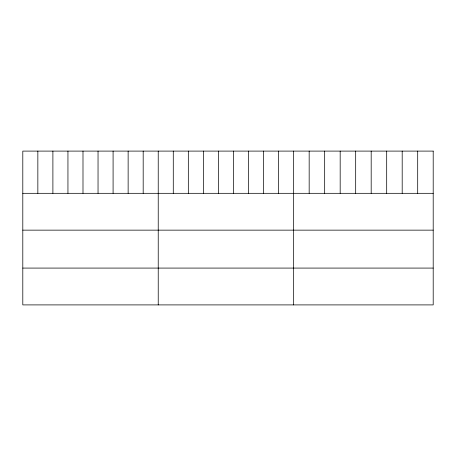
<?xml version="1.0" encoding="UTF-8"?>
<svg xmlns="http://www.w3.org/2000/svg" width="456" height="456" viewBox="0 0 456 456"><rect width="100%" height="100%" fill="white"/><g stroke="black" fill="none" stroke-linecap="round" stroke-linejoin="round"><path stroke-width="0.68" d="M22.8 193.315L433.2 193.315M22.8 230.143L433.2 230.143M22.8 268.082L433.2 268.082M417.696 151.096L417.696 193.315M402.192 151.096L402.192 193.315M386.688 151.096L386.688 193.315M371.184 151.096L371.184 193.315M355.68 151.096L355.68 193.315M340.176 151.096L340.176 193.315M324.672 151.096L324.672 193.315M309.168 151.096L309.168 193.315M293.664 151.096L293.664 304.904M278.616 151.096L278.616 193.315M263.568 151.096L263.568 193.315M248.52 151.096L248.52 193.315M233.472 151.096L233.472 193.315M218.424 151.096L218.424 193.315M203.376 151.096L203.376 193.315M188.328 151.096L188.328 193.315M173.28 151.096L173.28 193.315M158.232 151.096L158.232 304.904M143.184 151.096L143.184 193.315M128.136 151.096L128.136 193.315M113.088 151.096L113.088 193.315M98.04 151.096L98.04 193.315M82.992 151.096L82.992 193.315M67.944 151.096L67.944 193.315M52.896 151.096L52.896 193.315M37.848 151.096L37.848 193.315M433.2 151.096L22.8 151.096L22.8 304.904L433.2 304.904L433.2 151.096"/></g></svg>
